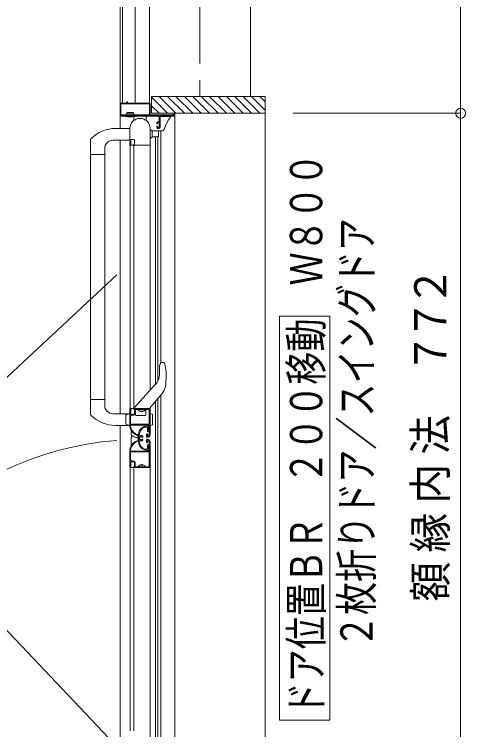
# Model space of a CAD drawing. Units: millimetres on the paper. Extents: x -305 to 305, y -152 to 152.
# Drawn here: x -129.72 to -102.88, y -2.25 to 40.25 of the extents above; entities that cross this region are included whole.
import ezdxf
from ezdxf.enums import TextEntityAlignment as Align

# ---------------------------------------------------------------- set-up
doc = ezdxf.new("R2010")
doc.units = ezdxf.units.MM
doc.linetypes.add('LONG_CHAIN', pattern=[21, 18, -1, 1, -1])
doc.linetypes.add('LONG_DOUBLE_CHAIN', pattern=[21.8, 18, -1, 0.6, -0.6, 0.6, -1])
doc.layers.add('0-0_0', color=7, linetype='Continuous', lineweight=9)
doc.layers.add('0-1_VIEW0001', color=7, linetype='Continuous', lineweight=9)
doc.styles.add('ＭＳ ゴシック', font='')
doc.styles.get('ＭＳ ゴシック').set_extended_font_data('MS Gothic')

# ---------------------------------------------------------------- blocks, each defined once
blk = doc.blocks.new('_ORIGIN')
at = {"layer": '0-0_0'}
blk.add_line((0, 0), (-1, 0), dxfattribs=at)
blk.add_circle((0, 0), 0.5, dxfattribs=at)

msp = doc.modelspace()

# ---------------------------------------------------------------- linework, layer by layer
at = {"layer": '0-1_VIEW0001', "linetype": 'LONG_CHAIN'}
msp.add_line((-118.684, 76.33), (-118.684, 35.372), dxfattribs=at)
at = {"layer": '0-1_VIEW0001'}
for p, q in [((-121.684, 74.323), (-121.684, 34.971)), ((-115.684, 74.323), (-115.684, 35.372)), ((-123.434, 65.046), (-123.434, 33.471)), ((-122.534, 65.071), (-122.534, 34.971)), ((-123.434, 33.471), (-123.434, 64.922)), ((-123.284, 64.921), (-123.284, 34.971)), ((-103.184, 34.971), (-103.184, 64.471)), ((-121.559, 35.372), (-121.559, 34.371)), ((-114.809, 35.372), (-121.559, 35.372)), ((-120.609, 34.372), (-121.559, 35.322)), ((-120.109, 34.372), (-121.109, 35.372)), ((-119.609, 34.372), (-120.609, 35.372)), ((-119.109, 34.372), (-120.109, 35.372)), ((-118.609, 34.372), (-119.609, 35.372)), ((-118.109, 34.372), (-119.109, 35.372)), ((-117.609, 34.372), (-118.609, 35.372)), ((-117.109, 34.372), (-118.109, 35.372)), ((-116.609, 34.372), (-117.609, 35.372)), ((-116.109, 34.372), (-117.109, 35.372)), ((-115.614, 34.372), (-116.614, 35.372)), ((-115.119, 34.372), (-116.119, 35.372)), ((-114.809, 34.557), (-115.624, 35.372)), ((-114.809, 35.052), (-115.129, 35.372)), ((-114.809, -5.227), (-114.809, 35.372)), ((-123.434, 34.921), (-123.434, 34.246)), ((-123.389, 34.911), (-123.389, 34.286)), ((-123.049, 34.971), (-123.384, 34.971)), ((-121.694, 34.926), (-123.374, 34.926)), ((-123.034, 35.036), (-123.034, 34.986)), ((-123.004, 35.046), (-123.024, 35.046)), ((-122.994, 34.986), (-122.994, 35.036)), ((-121.684, 34.971), (-122.979, 34.971)), ((-121.679, 34.286), (-121.679, 34.911)), ((-121.634, 34.286), (-121.634, 34.921)), ((-121.109, 34.372), (-121.559, 34.822)), ((-123.409, 34.221), (-121.114, 34.221)), ((-123.374, 34.271), (-121.694, 34.271)), ((-123.134, 34.221), (-123.134, 34.201)), ((-123.009, 34.371), (-123.068, 34.293)), ((-123.052, 34.236), (-123.052, 34.256)), ((-122.659, 34.421), (-123.009, 34.421)), ((-123.009, 34.421), (-123.009, 34.371)), ((-123.009, 34.371), (-122.659, 34.371)), ((-122.624, 34.146), (-122.624, 33.94)), ((-122.617, 34.236), (-122.617, 34.256)), ((-121.924, 34.196), (-122.574, 34.196)), ((-122.534, 34.221), (-122.534, 34.201)), ((-121.874, 34.146), (-121.874, 33.94)), ((-120.249, 34.271), (-121.619, 34.271)), ((-121.559, 34.372), (-114.809, 34.372)), ((-121.099, 34.206), (-121.099, 33.886)), ((-121.049, 33.521), (-121.049, 34.206)), ((-121.049, 34.171), (-120.437, 34.171)), ((-121.034, 34.221), (-120.199, 34.221)), ((-120.437, 34.171), (-120.434, 34.171)), ((-120.234, 34.356), (-120.234, 34.286)), ((-120.199, 34.371), (-120.219, 34.371)), ((-120.184, 34.236), (-120.184, 34.356)), ((-113.145, 34.371), (-103.184, 34.371)), ((-113.145, 34.371), (-103.184, 34.371)), ((-121.249, 33.821), (-121.249, 33.766)), ((-121.249, 33.586), (-121.249, 33.521)), ((-121.234, 33.751), (-121.214, 33.751)), ((-121.214, 33.601), (-121.234, 33.601)), ((-121.114, 33.871), (-121.199, 33.871)), ((-121.199, 33.766), (-121.199, 33.811)), ((-121.199, 33.541), (-121.199, 33.586)), ((-121.184, 33.826), (-121.114, 33.826)), ((-121.099, 33.811), (-121.099, 33.541)), ((-103.184, -3.629), (-103.184, 33.771)), ((-123.702, 33.471), (-122.849, 33.471)), ((-122.849, 33.471), (-122.849, 32.486)), ((-121.649, 33.471), (-121.649, 17.908)), ((-121.649, 33.371), (-121.574, 33.371)), ((-121.524, 32.971), (-121.524, 33.321)), ((-121.199, 33.321), (-121.524, 33.321)), ((-121.052, 33.321), (-121.234, 33.321)), ((-121.199, 33.471), (-121.099, 33.471)), ((-121.114, 33.526), (-121.184, 33.526)), ((-121.149, 33.271), (-121.149, 33.021)), ((-120.954, 33.321), (-121.052, 33.321)), ((-121.007, 19.549), (-121.007, 33.321)), ((-120.806, 33.43), (-120.806, 33.43)), ((-125.199, 32.781), (-125.199, 16.511)), ((-122.849, 32.771), (-123.849, 32.771)), ((-123.434, 32.772), (-123.434, 16.522)), ((-122.784, 32.501), (-122.784, 32.796)), ((-122.759, 32.821), (-122.634, 32.821)), ((-122.584, 32.771), (-122.584, 32.546)), ((-121.574, 32.921), (-121.649, 32.921)), ((-121.199, 32.971), (-121.524, 32.971)), ((-121.324, 18.264), (-121.324, 32.971)), ((-121.184, 18.463), (-121.184, 32.971)), ((-122.834, 32.471), (-121.649, 32.471)), ((-122.834, 16.821), (-122.834, 32.471)), ((-122.834, 32.471), (-122.808, 32.471)), ((-122.795, 32.479), (-122.786, 32.493)), ((-122.624, 32.506), (-122.624, 32.501)), ((-122.624, 32.471), (-122.624, 16.821)), ((-122.622, 32.493), (-122.613, 32.479)), ((-122.601, 32.471), (-121.659, 32.471)), ((-124.349, 31.921), (-125.199, 31.921)), ((-124.349, 32.271), (-124.349, 17.021)), ((-110.955, 22.31), (-113.955, 22.31)), ((-113.955, -1.69), (-113.955, 22.31)), ((-110.955, -1.69), (-110.955, 22.31)), ((-120.943, 19.572), (-120.869, 19.572)), ((-121.09, 19.316), (-121.09, 19.316)), ((-121.09, 18.859), (-121.09, 19.272)), ((-120.757, 19.415), (-120.799, 19.524)), ((-120.754, 19.402), (-120.757, 19.415)), ((-120.734, 19.281), (-120.738, 19.281)), ((-122.444, 17.039), (-121.317, 18.272)), ((-120.746, 18.145), (-120.741, 18.145)), ((-120.935, 17.718), (-121.674, 16.822)), ((-121.011, -3.179), (-121.011, 17.633)), ((-120.939, 17.72), (-120.935, 17.718)), ((-124.349, 17.372), (-125.199, 17.372)), ((-122.561, 16.911), (-122.444, 17.039)), ((-121.328, -2.829), (-121.328, 17.249)), ((-121.188, -2.829), (-121.188, 17.419)), ((-122.849, 16.806), (-122.849, 15.822)), ((-122.808, 16.821), (-122.834, 16.821)), ((-121.659, 16.821), (-122.834, 16.821)), ((-122.786, 16.8), (-122.795, 16.814)), ((-122.784, 16.496), (-122.784, 16.792)), ((-122.624, 16.792), (-122.624, 16.786)), ((-122.613, 16.814), (-122.622, 16.8)), ((-122.584, 16.746), (-122.584, 16.521)), ((-122.574, 16.822), (-122.574, 16.877)), ((-122.539, 16.756), (-122.539, 16.506)), ((-122.524, 16.472), (-122.524, 16.821)), ((-121.709, 16.771), (-122.524, 16.771)), ((-122.17, 16.647), (-122.17, 16.691)), ((-121.942, 16.772), (-121.942, 16.807)), ((-121.899, 16.821), (-121.899, 16.472)), ((-121.699, 15.901), (-121.699, 16.761)), ((-121.649, 16.772), (-121.649, 16.811)), ((-121.649, 15.276), (-121.649, 16.801)), ((-122.849, 16.522), (-123.849, 16.522)), ((-123.099, 15.947), (-123.099, 16.397)), ((-122.849, 16.522), (-123.043, 16.47)), ((-122.804, 16.356), (-122.804, 15.906)), ((-122.634, 16.471), (-122.759, 16.471)), ((-122.614, 16.431), (-122.729, 16.431)), ((-122.474, 16.422), (-121.949, 16.422)), ((-121.649, 16.522), (-121.525, 16.489)), ((-121.499, 15.889), (-121.499, 16.455)), ((-123.702, 15.822), (-122.849, 15.822)), ((-123.434, 15.822), (-123.434, -14.779)), ((-123.434, 15.822), (-123.434, -14.904)), ((-123.434, 15.822), (-123.434, -4.054)), ((-122.849, 15.822), (-123.043, 15.874)), ((-122.804, 15.82), (-122.804, 15.831)), ((-122.789, 15.891), (-121.709, 15.891)), ((-122.789, 15.846), (-121.714, 15.846)), ((-121.803, 15.801), (-121.723, 15.801)), ((-121.748, 15.736), (-121.748, 15.536)), ((-121.723, 15.751), (-121.733, 15.751)), ((-121.708, 15.786), (-121.708, 15.766)), ((-121.699, 15.831), (-121.699, 15.291)), ((-121.644, 15.823), (-121.525, 15.855)), ((-122.769, 15.522), (-122.769, 15.29)), ((-122.426, 15.281), (-122.527, 15.339)), ((-121.813, 15.726), (-121.955, 15.726)), ((-121.798, 15.486), (-121.798, 15.711)), ((-121.728, 15.471), (-121.783, 15.471)), ((-121.733, 15.521), (-121.728, 15.521)), ((-121.713, 15.506), (-121.713, 15.486)), ((-122.769, 14.621), (-122.769, 15.072)), ((-122.759, 15.103), (-122.759, 15.209)), ((-122.549, 15.301), (-122.419, 15.225)), ((-122.549, 14.842), (-122.419, 14.917)), ((-122.413, 15.227), (-122.364, 15.227)), ((-122.413, 14.916), (-122.364, 14.916)), ((-122.349, 15.211), (-122.349, 15.095)), ((-122.349, 14.931), (-122.349, 15.05)), ((-122.343, 14.881), (-122.343, 15.261)), ((-122.293, 15.261), (-122.293, 15.236)), ((-122.293, 15.261), (-122.293, 15.255)), ((-122.293, 15.255), (-122.293, 15.225)), ((-122.293, 14.897), (-122.293, 14.881)), ((-122.293, 14.897), (-122.293, 14.883)), ((-122.098, 15.119), (-122.105, 15.119)), ((-122.105, 15.004), (-122.098, 15.004)), ((-122.078, 15.181), (-122.078, 15.139)), ((-122.078, 14.984), (-122.078, 14.941)), ((-121.854, 15.298), (-121.854, 15.146)), ((-121.854, 14.826), (-121.854, 14.976)), ((-121.829, 15.121), (-121.799, 15.121)), ((-121.829, 15.001), (-121.799, 15.001)), ((-121.804, 15.216), (-121.804, 15.268)), ((-121.804, 14.906), (-121.804, 14.855)), ((-122.426, 14.862), (-122.527, 14.803)), ((-121.798, 14.431), (-121.798, 14.656)), ((-121.783, 14.671), (-121.728, 14.671)), ((-121.748, 14.606), (-121.748, 14.406)), ((-121.728, 14.621), (-121.733, 14.621)), ((-121.713, 14.656), (-121.713, 14.636)), ((-121.699, 14.831), (-121.699, 14.311)), ((-121.649, -3.329), (-121.649, 14.847)), ((-122.849, 13.336), (-122.849, 14.323)), ((-122.804, 14.323), (-122.804, 14.311)), ((-122.804, 13.786), (-122.804, 14.236)), ((-122.789, 14.296), (-121.714, 14.296)), ((-122.789, 14.251), (-121.709, 14.251)), ((-121.955, 14.416), (-121.813, 14.416)), ((-121.723, 14.341), (-121.803, 14.341)), ((-121.733, 14.391), (-121.723, 14.391)), ((-121.708, 14.376), (-121.708, 14.356)), ((-121.699, 14.241), (-121.699, 13.381)), ((-122.784, 13.646), (-122.784, 13.351)), ((-122.634, 13.671), (-122.759, 13.671)), ((-122.614, 13.711), (-122.729, 13.711)), ((-122.584, 13.396), (-122.584, 13.621)), ((-122.539, 13.386), (-122.539, 13.636)), ((-122.834, 13.321), (-121.649, 13.321)), ((-122.834, 13.321), (-122.834, -2.329)), ((-122.808, 13.321), (-122.834, 13.321)), ((-122.786, 13.343), (-122.795, 13.329)), ((-122.624, 13.351), (-122.624, 13.356)), ((-122.624, -2.329), (-122.624, 13.321)), ((-122.613, 13.329), (-122.622, 13.343)), ((-121.659, 13.321), (-122.601, 13.321)), ((-121.709, 13.371), (-122.524, 13.371)), ((-122.17, 13.496), (-122.17, 13.451)), ((-110.955, -1.69), (-113.955, -1.69))]:
    msp.add_line(p, q, dxfattribs=at)
at = {"layer": '0-1_VIEW0001', "linetype": 'LONG_DOUBLE_CHAIN'}
for p, q in [((-136.121, 13.126), (-123.634, 24.78)), ((-136.121, 9.935), (-123.634, -3.266))]:
    msp.add_line(p, q, dxfattribs=at)
at = {"layer": '0-1_VIEW0001'}
for points in [[(-123.384, 34.971), (-123.419, 34.957), (-123.434, 34.921)], [(-123.374, 34.926), (-123.385, 34.922), (-123.389, 34.911)], [(-123.034, 34.986), (-123.038, 34.976), (-123.049, 34.971)], [(-123.024, 35.046), (-123.031, 35.044), (-123.034, 35.036)], [(-122.994, 35.036), (-122.997, 35.044), (-123.004, 35.046)], [(-122.979, 34.971), (-122.99, 34.976), (-122.994, 34.986)], [(-121.679, 34.911), (-121.683, 34.922), (-121.694, 34.926)], [(-121.634, 34.921), (-121.649, 34.957), (-121.684, 34.971)], [(-123.434, 34.246), (-123.427, 34.229), (-123.409, 34.221)], [(-120.184, -4.054), (-120.184, 34.196), (-123.434, 34.196), (-123.434, 33.472)], [(-123.389, 34.286), (-123.385, 34.276), (-123.374, 34.271)], [(-122.659, 34.421), (-122.659, 34.371), (-122.6, 34.293)], [(-121.694, 34.271), (-121.683, 34.276), (-121.679, 34.286)], [(-121.619, 34.271), (-121.63, 34.276), (-121.634, 34.286)], [(-121.114, 34.221), (-121.103, 34.217), (-121.099, 34.206)], [(-121.049, 34.206), (-121.045, 34.217), (-121.034, 34.221)], [(-120.806, 33.43), (-120.7, 33.719), (-120.554, 33.987), (-120.436, 34.148)], [(-120.436, 34.148), (-120.436, 34.148), (-120.435, 34.149), (-120.427, 34.156), (-120.425, 34.162), (-120.425, 34.165), (-120.426, 34.167), (-120.428, 34.169), (-120.431, 34.171), (-120.434, 34.171)], [(-120.234, 34.286), (-120.238, 34.276), (-120.249, 34.271)], [(-120.219, 34.371), (-120.23, 34.367), (-120.234, 34.356)], [(-120.184, 34.356), (-120.188, 34.367), (-120.199, 34.371)], [(-120.199, 34.221), (-120.188, 34.226), (-120.184, 34.236)], [(-121.199, 33.871), (-121.234, 33.857), (-121.249, 33.821)], [(-121.249, 33.766), (-121.245, 33.756), (-121.234, 33.751)], [(-121.234, 33.601), (-121.245, 33.597), (-121.249, 33.586)], [(-121.214, 33.751), (-121.203, 33.756), (-121.199, 33.766)], [(-121.199, 33.586), (-121.203, 33.597), (-121.214, 33.601)], [(-121.199, 33.811), (-121.195, 33.822), (-121.184, 33.826)], [(-121.099, 33.886), (-121.103, 33.876), (-121.114, 33.871)], [(-121.114, 33.826), (-121.103, 33.822), (-121.099, 33.811)], [(-121.249, 33.521), (-121.234, 33.486), (-121.199, 33.471)], [(-121.184, 33.526), (-121.195, 33.531), (-121.199, 33.541)], [(-121.099, 33.541), (-121.103, 33.531), (-121.114, 33.526)], [(-121.099, 33.471), (-121.064, 33.486), (-121.049, 33.521)], [(-120.806, 33.43), (-120.809, 33.421), (-120.817, 33.404)], [(-122.784, 32.796), (-122.777, 32.814), (-122.759, 32.821)], [(-122.634, 32.821), (-122.599, 32.807), (-122.584, 32.771)], [(-122.849, 32.486), (-122.845, 32.476), (-122.834, 32.471)], [(-122.808, 32.471), (-122.8, 32.473), (-122.795, 32.479)], [(-122.786, 32.493), (-122.785, 32.497), (-122.784, 32.501)], [(-122.584, 32.546), (-122.591, 32.529), (-122.609, 32.521), (-122.62, 32.517), (-122.624, 32.506)], [(-122.624, 32.501), (-122.623, 32.497), (-122.622, 32.493)], [(-122.613, 32.479), (-122.608, 32.473), (-122.601, 32.471)], [(-120.757, 19.415), (-120.757, 19.412), (-120.754, 19.396), (-120.75, 19.366), (-120.744, 19.327), (-120.738, 19.281)], [(-122.834, 16.821), (-122.845, 16.817), (-122.849, 16.806)], [(-122.795, 16.814), (-122.8, 16.82), (-122.808, 16.821)], [(-122.784, 16.792), (-122.785, 16.796), (-122.786, 16.8)], [(-122.622, 16.8), (-122.623, 16.796), (-122.624, 16.792)], [(-122.624, 16.786), (-122.62, 16.776), (-122.609, 16.771), (-122.591, 16.764), (-122.584, 16.746)], [(-122.601, 16.821), (-122.608, 16.82), (-122.613, 16.814)], [(-122.524, 16.771), (-122.535, 16.767), (-122.539, 16.756)], [(-122.128, 16.647), (-122.128, 16.691), (-122.17, 16.691)], [(-121.699, 16.761), (-121.702, 16.769), (-121.709, 16.771)], [(-121.649, 16.811), (-121.652, 16.819), (-121.659, 16.821)], [(-122.729, 16.431), (-122.782, 16.409), (-122.804, 16.356)], [(-122.759, 16.471), (-122.777, 16.479), (-122.784, 16.496)], [(-122.584, 16.521), (-122.599, 16.486), (-122.634, 16.471)], [(-122.539, 16.506), (-122.561, 16.453), (-122.614, 16.431)], [(-122.849, 15.82), (-122.827, 15.665), (-122.769, 15.52), (-122.672, 15.397), (-122.549, 15.301)], [(-122.804, 15.906), (-122.8, 15.896), (-122.789, 15.891)], [(-122.804, 15.831), (-122.8, 15.842), (-122.789, 15.846)], [(-122.527, 15.339), (-122.641, 15.429), (-122.73, 15.543), (-122.784, 15.677), (-122.804, 15.82)], [(-122.343, 15.261), (-122.313, 15.417), (-122.249, 15.562), (-122.185, 15.643), (-122.103, 15.707), (-122.009, 15.754), (-121.803, 15.801)], [(-121.733, 15.751), (-121.744, 15.747), (-121.748, 15.736)], [(-121.723, 15.801), (-121.712, 15.797), (-121.708, 15.786)], [(-121.708, 15.766), (-121.712, 15.756), (-121.723, 15.751)], [(-121.709, 15.891), (-121.702, 15.894), (-121.699, 15.901)], [(-121.955, 15.726), (-121.957, 15.726), (-121.96, 15.726), (-122.095, 15.658), (-122.201, 15.547), (-122.267, 15.41), (-122.293, 15.261)], [(-121.798, 15.711), (-121.802, 15.722), (-121.813, 15.726)], [(-121.783, 15.471), (-121.794, 15.476), (-121.798, 15.486)], [(-121.748, 15.536), (-121.744, 15.526), (-121.733, 15.521)], [(-121.728, 15.521), (-121.717, 15.517), (-121.713, 15.506)], [(-121.713, 15.486), (-121.717, 15.476), (-121.728, 15.471)], [(-122.419, 15.225), (-122.374, 15.248), (-122.413, 15.28), (-122.42, 15.279), (-122.426, 15.281)], [(-122.419, 14.917), (-122.374, 14.895), (-122.413, 14.863), (-122.42, 14.864), (-122.426, 14.862)], [(-121.803, 14.341), (-121.958, 14.371), (-122.103, 14.436), (-122.185, 14.5), (-122.249, 14.581), (-122.296, 14.676), (-122.343, 14.881)], [(-122.293, 14.881), (-122.267, 14.733), (-122.201, 14.596), (-122.095, 14.485), (-121.96, 14.417), (-121.957, 14.417), (-121.955, 14.416)], [(-122.078, 15.139), (-122.084, 15.125), (-122.098, 15.119)], [(-122.098, 15.004), (-122.084, 14.998), (-122.078, 14.984)], [(-121.854, 15.146), (-121.847, 15.129), (-121.829, 15.121)], [(-121.854, 14.976), (-121.847, 14.994), (-121.829, 15.001)], [(-121.785, 15.192), (-121.797, 15.199), (-121.804, 15.216)], [(-121.785, 14.93), (-121.797, 14.924), (-121.804, 14.906)], [(-121.799, 15.121), (-121.741, 15.135), (-121.692, 15.167), (-121.649, 15.275)], [(-121.799, 15.001), (-121.741, 14.988), (-121.692, 14.956), (-121.649, 14.847)], [(-122.849, 14.323), (-122.827, 14.478), (-122.769, 14.623), (-122.672, 14.746), (-122.549, 14.842)], [(-122.527, 14.803), (-122.641, 14.714), (-122.73, 14.6), (-122.784, 14.466), (-122.804, 14.323)], [(-121.798, 14.656), (-121.794, 14.667), (-121.783, 14.671)], [(-121.733, 14.621), (-121.744, 14.617), (-121.748, 14.606)], [(-121.728, 14.671), (-121.717, 14.667), (-121.713, 14.656)], [(-121.713, 14.636), (-121.717, 14.626), (-121.728, 14.621)], [(-122.804, 14.311), (-122.8, 14.301), (-122.789, 14.296)], [(-122.804, 14.236), (-122.8, 14.247), (-122.789, 14.251)], [(-121.813, 14.416), (-121.802, 14.421), (-121.798, 14.431)], [(-121.748, 14.406), (-121.744, 14.396), (-121.733, 14.391)], [(-121.723, 14.391), (-121.712, 14.387), (-121.708, 14.376)], [(-121.708, 14.356), (-121.712, 14.346), (-121.723, 14.341)], [(-121.709, 14.251), (-121.702, 14.249), (-121.699, 14.241)], [(-122.729, 13.711), (-122.782, 13.733), (-122.804, 13.786)], [(-122.759, 13.671), (-122.777, 13.664), (-122.784, 13.646)], [(-122.584, 13.621), (-122.599, 13.657), (-122.634, 13.671)], [(-122.539, 13.636), (-122.561, 13.689), (-122.614, 13.711)], [(-122.834, 13.321), (-122.845, 13.326), (-122.849, 13.336)], [(-122.795, 13.329), (-122.8, 13.323), (-122.808, 13.321)], [(-122.784, 13.351), (-122.785, 13.347), (-122.786, 13.343)], [(-122.624, 13.356), (-122.62, 13.367), (-122.609, 13.371), (-122.591, 13.379), (-122.584, 13.396)], [(-122.622, 13.343), (-122.623, 13.347), (-122.624, 13.351)], [(-122.601, 13.321), (-122.608, 13.323), (-122.613, 13.329)], [(-122.524, 13.371), (-122.535, 13.376), (-122.539, 13.386)], [(-122.128, 13.496), (-122.128, 13.451), (-122.17, 13.451)], [(-121.699, 13.381), (-121.702, 13.374), (-121.709, 13.371)]]:
    msp.add_lwpolyline(points, dxfattribs=at)
for centre, radius, start, end in [((-123.109, 34.201), 0.025, 180, 257.576), ((-122.834, 35.45), 1.303, 257.576, 282.424), ((-123.057, 34.284), 0.015, 142.8391, 250.5288), ((-123.067, 34.236), 0.015, 270, 0), ((-123.067, 34.256), 0.015, 0, 70.5288), ((-122.249, 33.471), 0.6, 0, 180), ((-122.574, 34.146), 0.05, 90, 180), ((-122.602, 34.256), 0.015, 109.4712, 180), ((-122.602, 34.236), 0.015, 180, 270), ((-122.612, 34.284), 0.015, 289.4712, 37.1609), ((-122.559, 34.201), 0.025, 282.424, 0), ((-121.924, 34.146), 0.05, 0, 90), ((-123.702, 31.421), 2.05, 90, 135.7799), ((-121.574, 33.321), 0.05, 0, 90), ((-121.199, 33.271), 0.05, 0, 90), ((-120.95, 33.468), 0.147, 268.4626, 334.2131), ((-125.099, 32.781), 0.1, 135.7799, 180), ((-123.849, 32.271), 0.5, 90, 180), ((-121.574, 32.971), 0.05, 270, 0), ((-121.199, 33.021), 0.05, 270, 0), ((-120.943, 19.472), 0.1, 90, 144.184), ((-120.869, 19.497), 0.075, 20.9739, 90), ((-120.741, 19.325), 0.35, 144.184, 181.096), ((-122.136, 19.316), 1.045, 359.9965, 0.4865), ((-120.744, 19.325), 0.346, 179.9707, 180.7402), ((-98.075, 19.323), 23.015, 180.0166, 180.1273), ((-124.362, 18.738), 3.669, 350.6984, 8.5184), ((-121.956, 18.857), 0.867, 317.5638, 0.1113), ((-121.63, 18.29), 0.9, 320.4857, 350.6984), ((-123.849, 17.022), 0.5, 180, 270), ((-122.524, 16.877), 0.05, 137.5638, 180), ((-122.348, 16.758), 0.0137, 90, 217.7141), ((-122.149, 16.911), 0.265, 217.7141, 265.4006), ((-122.149, 16.911), 0.265, 274.5994, 322.2859), ((-121.95, 16.758), 0.0137, 322.2859, 90), ((-121.927, 16.807), 0.015, 90, 180), ((-125.099, 16.512), 0.1, 180, 224.2201), ((-123.702, 17.872), 2.05, 224.2201, 270), ((-123.024, 16.397), 0.075, 105, 180), ((-122.474, 16.472), 0.05, 180, 270), ((-121.949, 16.472), 0.05, 270, 0), ((-121.534, 16.455), 0.035, 0, 75), ((-123.024, 15.947), 0.075, 180, 255), ((-121.714, 15.831), 0.015, 0, 90), ((-121.534, 15.889), 0.035, 285, 0), ((-121.775, 15.237), 0.1, 137.8251, 142.6611), ((-121.789, 15.259), 0.075, 115.6641, 142.3812), ((-121.818, 15.314), 0.0125, 47.5395, 107.9146), ((-121.833, 15.298), 0.035, 16.4181, 47.2707), ((-121.838, 15.295), 0.04, 335.1989, 18.7354), ((-122.719, 15.29), 0.05, 180, 230.5544), ((-122.719, 15.072), 0.05, 148.7408, 180), ((-122.744, 15.209), 0.015, 52.6172, 180), ((-122.249, 15.862), 0.79, 230.5544, 261.4693), ((-122.249, 15.856), 0.8, 232.6172, 261.8909), ((-122.364, 15.095), 0.015, 261.4693, 0), ((-122.364, 15.212), 0.015, 0, 90), ((-122.364, 14.931), 0.015, 270, 0), ((-122.364, 15.05), 0.015, 0, 81.8909), ((-122.268, 15.226), 0.025, 182.159, 210.3632), ((-122.278, 14.897), 0.015, 156.7117, 180.1135), ((-122.268, 14.896), 0.025, 149.6368, 163.3784), ((-122.271, 15.221), 0.02, 201.0287, 250.5831), ((-122.271, 14.901), 0.02, 109.4169, 158.9713), ((-122.244, 15.104), 0.0365, 69.0791, 221.972), ((-122.244, 15.018), 0.0365, 137.1857, 295.4671), ((-122.273, 15.216), 0.015, 252.4215, 270.691), ((-122.273, 14.906), 0.015, 89.309, 107.5785), ((-122.281, 15.351), 0.15, 273.1076, 285.4402), ((-122.183, 15.062), 0.09, 168.7454, 192.8549), ((-122.281, 14.771), 0.15, 74.5598, 86.8924), ((-122.162, 14.969), 0.25, 100.9554, 108.3789), ((-122.162, 15.153), 0.25, 251.6211, 259.0446), ((-122.183, 15.062), 0.09, 91.7562, 122.3056), ((-122.183, 15.062), 0.09, 239.7979, 267.5889), ((-122.171, 15.096), 0.125, 77.5985, 108.0436), ((-122.171, 15.027), 0.125, 251.9564, 282.4015), ((-122.17, 14.983), 0.02, 211.6618, 347.2628), ((-122.17, 15.14), 0.02, 17.6173, 143.1076), ((-122.183, 15.062), 0.09, 42.9462, 68.9687), ((-122.183, 15.062), 0.09, 291.3357, 316.5268), ((-122.181, 15.072), 0.15, 46.449, 75.5472), ((-122.181, 15.05), 0.15, 284.4529, 313.551), ((-122.104, 15.139), 0.02, 228.9668, 267.6173), ((-122.106, 14.984), 0.02, 85.9761, 124.6266), ((-121.789, 15.269), 0.015, 144.81, 184.9839), ((-121.799, 15.291), 0.1, 278.1445, 0), ((-121.799, 14.831), 0.1, 0, 81.8555), ((-121.775, 14.887), 0.1, 217.3389, 222.1749), ((-121.789, 14.866), 0.075, 217.6188, 244.3359), ((-121.818, 14.81), 0.0125, 252.0854, 312.4605), ((-121.833, 14.827), 0.035, 312.7293, 343.5819), ((-121.789, 14.855), 0.015, 175.0161, 215.19), ((-121.838, 14.83), 0.04, 341.2646, 24.8011), ((-121.714, 14.311), 0.015, 270, 0), ((-122.574, 13.371), 0.05, 270, 0), ((-122.348, 13.385), 0.0137, 142.2859, 270), ((-122.149, 13.231), 0.265, 94.5994, 142.2859), ((-122.149, 13.231), 0.265, 37.7141, 85.4006), ((-121.95, 13.385), 0.0137, 270, 37.7141)]:
    msp.add_arc(centre, radius, start, end, dxfattribs=at)
at = {"layer": '0-1_VIEW0001', "linetype": 'LONG_DOUBLE_CHAIN'}
msp.add_arc((-122.279, -3.428), 18.408, 94.2216, 180, dxfattribs=at)

# ---------------------------------------------------------------- block references
at = {"layer": '0-1_VIEW0001', "xscale": 0.6, "yscale": 0.6}
for rotation in [270, 90]:
    msp.add_blockref('_ORIGIN', (-103.184, 34.371), dxfattribs=dict(at, rotation=rotation))

# ---------------------------------------------------------------- texts
at = {"layer": '0-1_VIEW0001', "style": 'ＭＳ ゴシック'}
for s, width, p in [('ドア位置ＢＲ\u3000２００移動\u3000Ｗ８００', 0.75, (-110.835, -1.405)), ('２枚折りドア／スイングドア', 0.75, (-107.838, 2.595)), ('２', 0.9, (-103.45, 22.905)), ('７', 0.9, (-103.45, 20.917)), ('７', 0.9, (-103.45, 18.929)), ('法', 0.9, (-103.45, 14.089)), ('内', 0.9, (-103.45, 11.181)), ('縁', 0.9, (-103.45, 8.273)), ('額', 0.9, (-103.45, 5.365))]:
    msp.add_text(s, height=1.921, rotation=90, dxfattribs=dict(at, width=width)).set_placement(p, align=Align.BOTTOM_LEFT)

doc.saveas('drawing.dxf')
